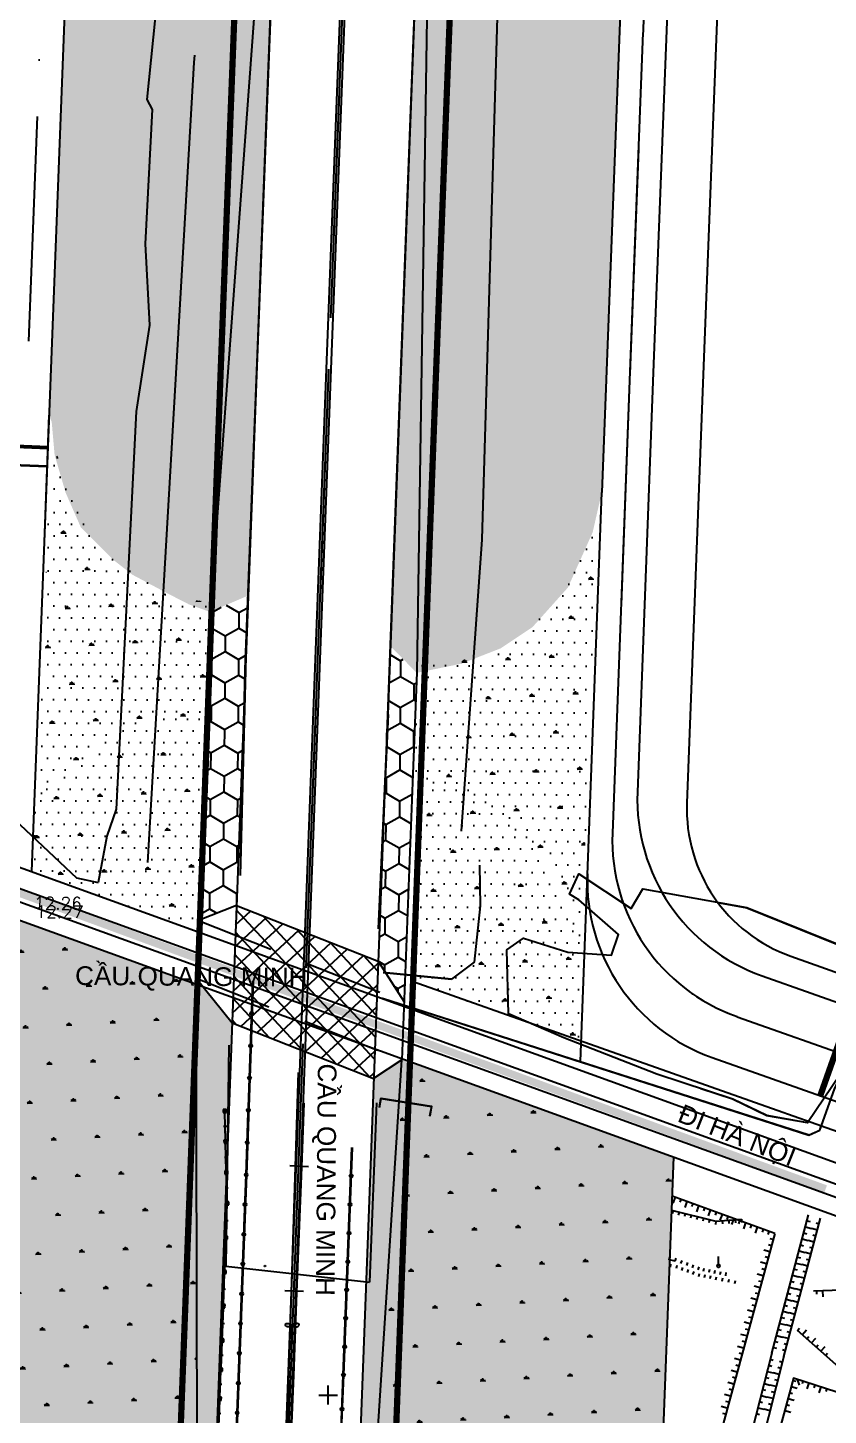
# Model space of a CAD drawing. Extents: x 577299 to 581055, y 2342699 to 2346415.
# Drawn here: x 580747.1 to 580875.4, y 2342850 to 2343072.3 of the extents above; entities that cross this region are included whole.
import ezdxf
from ezdxf.enums import TextEntityAlignment as Align

# ---------------------------------------------------------------- set-up
doc = ezdxf.new("R2010")
doc.units = 0
doc.header["$LTSCALE"] = 10
doc.header["$MEASUREMENT"] = 0
for name, pattern in [('ACAD_ISO10W100', [18, 12, -3, 0, -3]), ('CENTER', [2, 1.25, -0.25, 0.25, -0.25]), ('DUONGDUT', [0.1875, 0.125, -0.0625]), ('HIDDEN', [0.375, 0.25, -0.125]), ('Tl-nbai2$0$DASHED', [1.5, 1, -0.5])]:
    doc.linetypes.add(name, pattern=pattern)
for name, color, linetype, lineweight in [('DuongQH', 7, 'Continuous', 60), ('HTCayXanh', 82, 'Continuous', 20), ('whe', 142, 'Continuous', 35), ('wlong-duong', 40, 'Continuous', 53)]:
    doc.layers.add(name, color=color, linetype=linetype, lineweight=lineweight)
for name, color, linetype in [('Long dg', 30, 'Continuous'), ('Lop_ao', 140, 'Continuous'), ('Lopcaodo', 7, 'Continuous'), ('LOPCHU', 7, 'Continuous'), ('Lopduong', 7, 'Continuous'), ('STALBL', 252, 'Continuous'), ('Tim dg', 6, 'CENTER'), ('Tl-nbai2$0$ELECTRICITY_HTL', 252, 'Continuous'), ('Tl-nbai2$0$GIAOTHONG', 252, 'Continuous'), ('Tl-nbai2$0$KHUNG', 252, 'Continuous'), ('Tl-nbai2$0$KYHIEU', 252, 'Continuous'), ('Tl-nbai2$0$TALY', 252, 'Continuous'), ('Tl-nbai2$0$THUYVAN', 252, 'Continuous'), ('Topo1$0$AO', 252, 'Continuous'), ('Topo1$0$BOMUONG', 252, 'Continuous'), ('Topo1$0$TALUY', 252, 'Continuous'), ('Vhe', 5, 'Continuous')]:
    doc.layers.add(name, color=color, linetype=linetype)
doc.styles.add('BIGFONT', font='VHARIAL.TTF', dxfattribs={"height": 10})
doc.styles.add('CHUNHO', font='romans.shx')
doc.linetypes.add('TALUYDONPHAI', pattern='A,0,[130,ltypeshp.shx,S=0.125,R=0,X=0,Y=0.125],0.2,[130,ltypeshp.shx,S=0.25,R=0,X=0,Y=0.25],0.2,0', length=0.4)
doc.linetypes.add('TALUYDONTRAI', pattern='A,0,[130,ltypeshp.shx,S=0.125,R=0,X=0,Y=-0.125],0.2,[130,ltypeshp.shx,S=0.25,R=0,X=0,Y=-0.25],0.2,0', length=0.4)
pattern_1 = [(269.514626, (580965.8098, 2346648.41), (2.1332186, -3.7682063), [2.5, -5]), (29.514626, (580965.8098, 2346648.41), (2.1967531, 3.7315246), [2.5, -5]), (329.514626, (580965.8098, 2346648.41), (4.3299716, -0.0366817), [-5, 2.5])]
pattern_2 = [(3.2147, (577864.825, 2342974.838), (3.15454, 6.24891), [0.875, -6.125]), (93.2147, (577865.262, 2342974.8625), (-3.834445, 5.8563667), [0.4375, -11.686856]), (93.2147, (577865.371, 2342974.8686), (-3.834445, 5.8563667), [0.35, -11.774356]), (93.2147, (577865.1527, 2342974.8564), (-3.834445, 5.8563667), [0.35, -11.774356]), (63.2147, (577865.4804, 2342974.875), (-3.834445, 5.856367), [0.28, -6.72]), (123.2147, (577865.0435, 2342974.85), (-6.988985, -0.392544), [0.28, -6.72])]
pattern_3 = [(3.2147, (577864.825, 2342974.838), (3.15454, 6.24891), [0.875, -6.125]), (93.2147, (577865.262, 2342974.8625), (-3.834445, 5.8563667), [0.4375, -11.686856]), (93.2147, (577865.371, 2342974.8686), (-3.834445, 5.8563667), [0.35, -11.774356]), (93.2147, (577865.1527, 2342974.8564), (-3.834445, 5.8563667), [0.35, -11.774356]), (63.2147, (577865.4804, 2342974.875), (-3.834445, 5.856367), [0.28, -6.72]), (123.2147, (577865.0435, 2342974.85), (-6.988985, -0.392544), [0.28, -6.72])]
pattern_4 = [(269.514626, (580965.8098, 2346648.41), (2.1332186, -3.7682063), [2.5, -5]), (29.514626, (580965.8098, 2346648.41), (2.1967531, 3.7315246), [2.5, -5]), (329.514626, (580965.8098, 2346648.41), (4.3299716, -0.0366817), [-5, 2.5])]
pattern_5 = [(359.827675, (580965.8098, 2346648.4099), (0.9431351, 1.8721719), [0, -1.875])]
pattern_6 = [(359.827675, (580965.8098, 2346648.4099), (0.9431351, 1.8721719), [0, -1.875])]
pattern_7 = [(359.82768, (580312.6662, 2344288.5223), (0.943135, 1.8721719), [0, -1.875])]

# ---------------------------------------------------------------- blocks, each defined once
blk = doc.blocks.new('dct')
at = {"layer": 'Lopcaodo', "style": 'CHUNHO'}
blk.add_attdef('CAO_DO', (0, 0), '', height=4, dxfattribs=at)
blk = doc.blocks.new('Tl-nbai2$0$KDAY')
at = {"layer": 'Tl-nbai2$0$KYHIEU'}
blk.add_lwpolyline([(0, 0), (0, 1.5)], dxfattribs=at)
blk.add_circle((0, 0), 0.25, dxfattribs=at)
blk = doc.blocks.new('Tl-nbai2$0$LIGHT')
at = {"layer": 'Tl-nbai2$0$ELECTRICITY_HTL'}
for points in [[(-0.05, 2.64, -0.420531), (-1.11, 2.75, -0.572241)], [(-1.1, 2.92, -0.523652), (0, 2.5, -0.549376)], [(1.1, 2.92, 0.523652), (0, 2.5, 0.549376)], [(0.05, 2.64, 0.420531), (1.11, 2.75, 0.572241)]]:
    blk.add_lwpolyline(points, format="xyb", dxfattribs=at)
blk.add_lwpolyline([(0, 0), (0, 2.5)], dxfattribs=at)
for radius in [0.25, 0.125]:
    blk.add_circle((0, 0), radius, dxfattribs=at)
for centre, start, end in [((-0.95, 2.82), 146.5915, 201.9104), ((0.95, 2.82), 338.0896, 33.4085)]:
    blk.add_arc(centre, 0.178, start, end, dxfattribs=at)
blk = doc.blocks.new('STA_TIC')
blk.add_line((0, -0.04165), (0, 0.04165))

msp = doc.modelspace()

# ---------------------------------------------------------------- hatches: boundary and pattern name
at = {"layer": 'HTCayXanh', "extrusion": (-8.80861e-05, -0.0001149, 1)}
h = msp.add_hatch(dxfattribs=at)
h.set_pattern_fill('SWAMP', color=256, scale=7, angle=44.5822, style=0)
h.set_pattern_definition(pattern_2)
h.paths.add_polyline_path([(580801.18, 2343480.42), (580786.78, 2343106.93), (580785.78, 2343106.97), (580776.38, 2342978.71), (580773, 2342979.91), (580769.51, 2342981.7), (580763.95, 2342984.66), (580760.85, 2342987.07), (580758.36, 2342989.58), (580755.68, 2342992.23), (580753.23, 2342997.82), (580751.46, 2343003.88), (580751, 2343009.15), (580750.53, 2343010.23), (580763.33, 2343342.34), (580764.21, 2343365.07), (580765.04, 2343386.29), (580766.05, 2343402.32), (580768.12, 2343425), (580770.7, 2343452.6), (580773.33, 2343480.66)])
h = msp.add_hatch(dxfattribs=at)
h.set_pattern_fill('SWAMP', color=256, scale=7, angle=44.5822, style=0)
h.set_pattern_definition(pattern_2)
h.paths.add_polyline_path([(580857.2, 2343479.95), (580825.19, 2343480.22), (580810.49, 2343098.86), (580811.48, 2343098.82), (580809.49, 2342968.95), (580816.63, 2342970.41), (580822.96, 2342972.88), (580828.05, 2342976.29), (580833.71, 2342982.61), (580837.68, 2342991.46), (580839.13, 2342997.81), (580857.7, 2343479.94)])
h = msp.add_hatch(dxfattribs=at)
h.set_pattern_fill('SWAMP', color=256, scale=7, angle=44.5822, style=0)
h.set_pattern_definition(pattern_2)
h.paths.add_polyline_path([(580776.38, 2342978.71), (580775.75, 2342962.37), (580769.75, 2342962.63), (580761.6, 2342959.94), (580756.04, 2342955.27), (580751.95, 2342951.57), (580748.54, 2342944.3), (580750.92, 2343007.35), (580753.01, 2342999.85), (580756.35, 2342992.5), (580762.31, 2342986.11), (580768.29, 2342982.81), (580772.43, 2342980.66), (580776.5, 2342980.36)])
h = msp.add_hatch(dxfattribs=at)
h.set_pattern_fill('SWAMP', color=256, scale=7, angle=44.5822, style=0)
h.set_pattern_definition(pattern_2)
h.paths.add_polyline_path([(580838.46, 2342993.49), (580835.86, 2342924.62), (580832.73, 2342934.1), (580828.72, 2342940.62), (580821.74, 2342946.97), (580814.19, 2342950.18), (580815.12, 2342971.46), (580820.84, 2342971.41), (580828.85, 2342977.46), (580833.89, 2342983.35), (580835.98, 2342989.99), (580838.53, 2342995.25)])
h = msp.add_hatch(dxfattribs=at)
h.set_pattern_fill('SWAMP', color=256, scale=7, angle=44.5822, style=0)
h.set_pattern_definition(pattern_3)
h.paths.add_polyline_path([(580747.77, 2342937.1), (580748.24, 2342949.53), (580756.54, 2342955.59), (580760.56, 2342959.66), (580767.64, 2342961.47), (580775.78, 2342963.28), (580774.67, 2342927.36)])
h = msp.add_hatch(dxfattribs=at)
h.set_pattern_fill('SWAMP', color=256, scale=7, angle=44.5822, style=0)
h.set_pattern_definition(pattern_3)
h.paths.add_polyline_path([(580836.44, 2342926.6), (580828.22, 2342942.41), (580823.06, 2342946.81), (580816.23, 2342951.08), (580811.75, 2342952.24), (580810.19, 2342953.79), (580808.9, 2342919.43), (580835.81, 2342909.92)])
h = msp.add_hatch(dxfattribs=at)
h.set_pattern_fill('SWAMP', color=256, scale=7, angle=44.5822, style=0)
h.set_pattern_definition(pattern_3)
h.paths.add_polyline_path([(580732.15, 2342934.25), (580774.12, 2342919.06), (580774.37, 2342806.96), (580775.87, 2342806.9), (580775.28, 2342791.24), (580726.81, 2342793.07)])
h.paths.add_polyline_path([(580850.62, 2342891.36), (580846.73, 2342788.54), (580798.26, 2342790.37), (580798.56, 2342797.93), (580800.05, 2342797.88), (580807.11, 2342907.11)])
at = {"layer": 'Tim dg', "linetype": 'Continuous', "extrusion": (-8.80861e-05, -0.0001149, 1)}
h = msp.add_hatch(dxfattribs=at)
h.set_pattern_fill('DOTS', color=96, scale=30, angle=-0.1723, style=0)
h.set_pattern_definition(pattern_5)
h.paths.add_polyline_path([(580801.18, 2343480.42), (580786.78, 2343106.93), (580785.78, 2343106.97), (580776.38, 2342978.71), (580773, 2342979.91), (580769.51, 2342981.7), (580763.95, 2342984.66), (580760.85, 2342987.07), (580758.36, 2342989.58), (580755.68, 2342992.23), (580753.23, 2342997.82), (580751.46, 2343003.88), (580751, 2343009.15), (580750.53, 2343010.23), (580763.33, 2343342.34), (580764.21, 2343365.07), (580765.04, 2343386.29), (580766.05, 2343402.32), (580768.12, 2343425), (580770.7, 2343452.6), (580773.33, 2343480.66)])
h = msp.add_hatch(dxfattribs=at)
h.set_pattern_fill('DOTS', color=96, scale=30, angle=-0.1723, style=0)
h.set_pattern_definition(pattern_5)
h.paths.add_polyline_path([(580857.2, 2343479.95), (580825.19, 2343480.22), (580810.49, 2343098.86), (580811.48, 2343098.82), (580809.49, 2342968.95), (580816.63, 2342970.41), (580822.96, 2342972.88), (580828.05, 2342976.29), (580833.71, 2342982.61), (580837.68, 2342991.46), (580839.13, 2342997.81), (580857.7, 2343479.94)])
h = msp.add_hatch(dxfattribs=at)
h.set_pattern_fill('HONEY', color=3, scale=20, angle=-90.4854, style=0)
h.set_pattern_definition(pattern_1)
h.paths.add_polyline_path([(580809.99, 2343098.88), (580811.48, 2343098.82), (580809.49, 2342968.95), (580805.18, 2342973.3)])
h.paths.add_polyline_path([(580782.47, 2342981.33), (580776.38, 2342978.71), (580785.78, 2343106.97), (580787.28, 2343106.91)])
h.paths.add_polyline_path([(580774.37, 2342806.96), (580775.87, 2342806.9), (580779.88, 2342912.85), (580774.12, 2342919.96)])
h.paths.add_polyline_path([(580807.1, 2342906.92), (580802.55, 2342903.78), (580798.47, 2342797.94), (580800.05, 2342797.88)])
h = msp.add_hatch(dxfattribs=at)
h.set_pattern_fill('HONEY', color=3, scale=20, angle=-90.4854, style=0)
h.set_pattern_definition(pattern_4)
h.paths.add_polyline_path([(580809.99, 2343098.88), (580811.48, 2343098.82), (580809.49, 2342968.95), (580805.18, 2342973.3)])
h.paths.add_polyline_path([(580782.47, 2342981.33), (580776.38, 2342978.71), (580785.78, 2343106.97), (580787.28, 2343106.91)])
h.paths.add_polyline_path([(580774.37, 2342806.96), (580775.87, 2342806.9), (580779.88, 2342912.85), (580774.12, 2342919.96)])
h.paths.add_polyline_path([(580807.1, 2342906.92), (580802.55, 2342903.78), (580798.47, 2342797.94), (580800.05, 2342797.88)])
h = msp.add_hatch(dxfattribs=at)
h.set_pattern_fill('DOTS', color=96, scale=30, angle=-0.1723, style=0)
h.set_pattern_definition(pattern_6)
h.paths.add_polyline_path([(580776.38, 2342978.71), (580775.75, 2342962.37), (580769.75, 2342962.63), (580761.6, 2342959.94), (580756.04, 2342955.27), (580751.95, 2342951.57), (580748.54, 2342944.3), (580750.92, 2343007.35), (580753.01, 2342999.85), (580756.35, 2342992.5), (580762.31, 2342986.11), (580768.29, 2342982.81), (580772.43, 2342980.66), (580776.5, 2342980.36)])
h = msp.add_hatch(dxfattribs=at)
h.set_pattern_fill('DOTS', color=96, scale=30, angle=-0.1723, style=0)
h.set_pattern_definition(pattern_6)
h.paths.add_polyline_path([(580838.46, 2342993.49), (580835.86, 2342924.62), (580832.73, 2342934.1), (580828.72, 2342940.62), (580821.74, 2342946.97), (580814.19, 2342950.18), (580815.12, 2342971.46), (580820.84, 2342971.41), (580828.85, 2342977.46), (580833.89, 2342983.35), (580835.98, 2342989.99), (580838.53, 2342995.25)])
h = msp.add_hatch(dxfattribs=at)
h.set_pattern_fill('HONEY', color=3, scale=20, angle=-90.4854, style=0)
h.set_pattern_definition(pattern_1)
h.paths.add_polyline_path([(580782.47, 2342981.33), (580781.52, 2342956.21), (580775.75, 2342962.37), (580776.38, 2342978.71)])
h.paths.add_polyline_path([(580805.18, 2342973.3), (580809.49, 2342968.95), (580808.81, 2342951.33), (580804.23, 2342948.18)])
h = msp.add_hatch(dxfattribs=at)
h.set_pattern_fill('HONEY', color=3, scale=20, angle=-90.4854, style=0)
h.set_pattern_definition(pattern_4)
h.paths.add_polyline_path([(580782.47, 2342981.33), (580781.52, 2342956.21), (580775.75, 2342962.37), (580776.38, 2342978.71)])
h.paths.add_polyline_path([(580805.18, 2342973.3), (580809.49, 2342968.95), (580808.81, 2342951.33), (580804.23, 2342948.18)])
h = msp.add_hatch(dxfattribs=at)
h.set_pattern_fill('DOTS', color=96, scale=30, angle=-0.1723, style=0)
h.set_pattern_definition([(359.827675, (580965.8098, 2346648.4099), (0.9431351, 1.8721719), [0, -1.875])])
h.paths.add_polyline_path([(580815.12, 2342971.46), (580809.51, 2342970.12), (580808.81, 2342951.33), (580814.19, 2342950.18)])
h = msp.add_hatch(dxfattribs=at)
h.set_pattern_fill('DOTS', color=96, scale=30, angle=-0.1723, style=0)
h.set_pattern_definition(pattern_6)
h.paths.add_polyline_path([(580815.12, 2342971.46), (580809.51, 2342970.12), (580808.81, 2342951.33), (580814.19, 2342950.18)])
h = msp.add_hatch(dxfattribs=at)
h.set_pattern_fill('DOTS', color=96, scale=30, angle=-0.1723, style=0)
h.set_pattern_definition(pattern_7)
h.paths.add_polyline_path([(580747.77, 2342937.1), (580748.24, 2342949.53), (580756.54, 2342955.59), (580760.56, 2342959.66), (580767.64, 2342961.47), (580775.78, 2342963.28), (580774.67, 2342927.36)])
h = msp.add_hatch(dxfattribs=at)
h.set_pattern_fill('HONEY', color=3, scale=20, angle=-90.4854, style=0)
h.set_pattern_definition(pattern_1)
h.paths.add_polyline_path([(580808.81, 2342951.33), (580807.46, 2342916.19), (580803.26, 2342922.69), (580804.23, 2342948.18)])
h.paths.add_polyline_path([(580775.75, 2342962.37), (580781.52, 2342956.21), (580780.59, 2342931.65), (580774.47, 2342929.23)])
h = msp.add_hatch(dxfattribs=at)
h.set_pattern_fill('HONEY', color=3, scale=20, angle=-90.4854, style=0)
h.set_pattern_definition(pattern_4)
h.paths.add_polyline_path([(580808.81, 2342951.33), (580807.46, 2342916.19), (580803.26, 2342922.69), (580804.23, 2342948.18)])
h.paths.add_polyline_path([(580775.75, 2342962.37), (580781.52, 2342956.21), (580780.59, 2342931.65), (580774.47, 2342929.23)])
h = msp.add_hatch(dxfattribs=at)
h.set_pattern_fill('DOTS', color=96, scale=30, angle=-0.1723, style=0)
h.set_pattern_definition(pattern_7)
h.paths.add_polyline_path([(580836.44, 2342926.6), (580828.22, 2342942.41), (580823.06, 2342946.81), (580816.23, 2342951.08), (580811.75, 2342952.24), (580810.19, 2342953.79), (580808.9, 2342919.43), (580835.81, 2342909.92)])
h = msp.add_hatch(dxfattribs=at)
h.set_pattern_fill('DOTS', color=96, scale=30, angle=-0.1723, style=0)
h.set_pattern_definition(pattern_7)
h.paths.add_polyline_path([(580732.15, 2342934.25), (580774.12, 2342919.06), (580774.37, 2342806.96), (580775.87, 2342806.9), (580775.28, 2342791.24), (580726.81, 2342793.07)])
h.paths.add_polyline_path([(580850.62, 2342891.36), (580846.73, 2342788.54), (580798.26, 2342790.37), (580798.56, 2342797.93), (580800.05, 2342797.88), (580807.11, 2342907.11)])
h = msp.add_hatch(dxfattribs=at)
h.set_pattern_fill('ANSI37', color=3, scale=20, angle=-90.4854, style=0)
h.set_pattern_definition([(132.7925, (580795.72, 2343017.6163), (-1.83455, -1.69836), []), (222.7925, (580795.72, 2343017.6163), (1.69836, -1.83455), [])])
h.paths.add_polyline_path([(580803.26, 2342922.69), (580802.55, 2342903.88), (580779.88, 2342912.85), (580780.59, 2342931.65)])
h = msp.add_hatch(dxfattribs=at)
h.set_pattern_fill('ANSI37', color=3, scale=20, angle=-90.4854, style=0)
h.set_pattern_definition([(132.7925, (580795.72, 2343017.6163), (-1.83455, -1.69836), []), (222.7925, (580795.72, 2343017.6163), (1.69836, -1.83455), [])])
h.paths.add_polyline_path([(580803.26, 2342922.69), (580802.55, 2342903.88), (580779.88, 2342912.85), (580780.59, 2342931.65)])

# ---------------------------------------------------------------- linework, layer by layer
at = {"color": 252, "extrusion": (-8.80861e-05, -0.0001149, 1), "elevation": 1.01}
msp.add_lwpolyline([(580815.04, 2342919.8), (580804.09, 2342920.88)], dxfattribs=at)
for points in [[(580815.04, 2342919.82), (580804.09, 2342920.9)], [(580821.83, 2342911.09), (580821.83, 2342911.09)]]:
    msp.add_lwpolyline(points)
at = {"layer": 'DuongQH', "linetype": 'DUONGDUT', "ltscale": 30, "extrusion": (-8.80861e-05, -0.0001149, 1), "const_width": 1.2, "elevation": 1.01}
msp.add_lwpolyline([(580399.12, 2343053.53), (580704.93, 2342948.66), (580753.04, 2342930.99), (580813.45, 2342908.76), (580875.02, 2342886.25)], dxfattribs=at)
at = {"layer": 'Long dg', "ltscale": 0.2, "extrusion": (-8.80861e-05, -0.0001149, 1)}
for p, q in [((580874.02, 2343708.54, 7.56), (580847.31, 2343015.65, 7.48)), ((580831.37, 2343653.6, 24), (580806.84, 2343017.21, 23.92)), ((580863.74, 2343636.51, 7.55), (580839.81, 2343015.94, 7.48)), ((580801.68, 2343480.44, 13.08), (580783.86, 2343018.09, 7.48)), ((580764.87, 2343382.2, 7.52), (580747.71, 2342937.14, 7.46)), ((580785.78, 2343106.99, 7.49), (580776.38, 2342978.73, 7.47)), ((580811.48, 2343098.84, 23.93), (580809.49, 2342968.97, 7.47)), ((580783.85, 2343018.09, 23.92), (580775.28, 2342791.26, 23.89)), ((580783.85, 2343018.09, 23.92), (580775.28, 2342791.26, 23.89)), ((580806.84, 2343017.21, 23.92), (580798.26, 2342790.39, 23.9)), ((580806.84, 2343017.21, 23.92), (580798.26, 2342790.39, 23.9)), ((580839.81, 2343015.93, 7.48), (580839.13, 2342997.83, 7.48)), ((580847.31, 2343015.64, 23.93), (580844.82, 2342949.79, 23.92)), ((580775.75, 2342962.4, 7.47), (580774.12, 2342919.99, 7.46)), ((580808.81, 2342951.36, 7.47), (580807.1, 2342906.94, 7.47)), ((580780.59, 2342931.67, 20.6), (580774.47, 2342929.25, 20.12)), ((580780.59, 2342931.67, 20.6), (580803.27, 2342922.71, 23.02)), ((580803.27, 2342922.71, 23.02), (580807.46, 2342916.21, 23.65)), ((580774.12, 2342919.99, 7.46), (580779.88, 2342912.87, 16.14)), ((580774.37, 2342806.98, 19.63), (580774.12, 2342919.99, 7.46)), ((580864.8, 2342920.37, 23.92), (581003.85, 2342871.21, 23.92)), ((580779.88, 2342912.87, 16.14), (580802.55, 2342903.9, 18.56)), ((580800.05, 2342797.89, 22.05), (580807.1, 2342906.94, 18.87)), ((580807.1, 2342906.94, 7.47), (580802.55, 2342903.9, 18.56)), ((580856.8, 2342907.29, 12.53), (580998.85, 2342857.07, 12.54))]:
    msp.add_line(p, q, dxfattribs=at)
at = {"layer": 'Long dg', "linetype": 'Continuous', "extrusion": (-8.80861e-05, -0.0001149, 1)}
for p, q in [((580750.53, 2343010.25, 12.54), (580749.71, 2342988.51, 12.53)), ((580835.68, 2342906.64, 12.53), (580839.13, 2342997.83, 12.54)), ((580776.38, 2342978.73, 7.47), (580775.75, 2342962.4, 7.47)), ((580809.49, 2342968.97, 7.47), (580808.81, 2342951.36, 7.47))]:
    msp.add_line(p, q, dxfattribs=at)
at = {"layer": 'Long dg', "linetype": 'DUONGDUT', "ltscale": 10, "extrusion": (-8.80861e-05, -0.0001149, 1)}
for p, q in [((580774.47, 2342929.25, 20.12), (580807.46, 2342916.21, 23.65)), ((580774.12, 2342919.98, 15.35), (580807.1, 2342906.94, 18.87))]:
    msp.add_line(p, q, dxfattribs=at)
at = {"layer": 'Long dg', "color": 7, "linetype": 'DUONGDUT', "ltscale": 2, "extrusion": (-8.80861e-05, -0.0001149, 1), "const_width": 1, "elevation": 1.01}
msp.add_lwpolyline([(580879.14, 2342915.28), (580874.14, 2342901.14)], dxfattribs=at)
at = {"layer": 'Long dg', "ltscale": 0.2, "extrusion": (-8.80861e-05, -0.0001149, 1)}
msp.add_arc((580874.8, 2342948.64, -296.45), 30, 177.8354, 250.5277, dxfattribs=at)
at = {"layer": 'Long dg', "linetype": 'Continuous', "ltscale": 0.2, "extrusion": (-8.80861e-05, -0.0001149, 1)}
msp.add_arc((580866.8, 2342935.56, -307.83), 30, 177.8354, 250.5277, dxfattribs=at)
at = {"layer": 'Lop_ao', "linetype": 'TALUYDONTRAI', "extrusion": (-8.80861e-05, -0.0001149, 1), "elevation": 1.01}
for points in [[(580857.69, 2342932.13), (580862.36, 2342931.29), (580876.82, 2342925.46), (580904.87, 2342958.24), (580896.24, 2342963.07), (580900.94, 2342976.58), (580906.9, 2342974.34), (580913.09, 2342972.35), (580917.7, 2342971.67), (580920.3, 2342975.17), (580946.25, 2343004.95), (580959.49, 2343027.23)], [(580872.24, 2342897.04), (580872.09, 2342896.81), (580865.58, 2342897.97), (580860.09, 2342900.61), (580855, 2342902.28)]]:
    msp.add_lwpolyline(points, dxfattribs=at)
at = {"layer": 'Lop_ao', "linetype": 'TALUYDONPHAI', "ltscale": 0.5}
msp.add_lwpolyline([(580662.73, 2342970.53), (580686.2, 2342962.17), (580725.55, 2342948.44), (580734.51, 2342951.75), (580738.58, 2342951.43), (580754.95, 2342936.09), (580758.39, 2342935.34)], dxfattribs=at)
at = {"layer": 'Lop_ao', "linetype": 'TALUYDONTRAI'}
msp.add_lwpolyline([(580877.34, 2342904.55), (580872.09, 2342896.83), (580865.58, 2342897.99), (580860.09, 2342900.63), (580847.96, 2342904.62), (580833.01, 2342910.45), (580824.17, 2342914.29), (580823.92, 2342924.53), (580826.57, 2342926.41), (580833.68, 2342924.16), (580840.68, 2342923.67), (580841.82, 2342927), (580835.45, 2342932.55), (580833.93, 2342933.44), (580835.44, 2342936.74), (580843.82, 2342931.15), (580845.7, 2342934.31), (580862.36, 2342931.31), (580876.83, 2342925.48)], dxfattribs=at)
at = {"layer": 'Lopduong', "color": 7}
msp.add_line((580803.04, 2342900.04), (580801.91, 2342871.26), dxfattribs=at)
at = {"layer": 'Lopduong', "extrusion": (-0.591234, 0.054454, 0.804659)}
msp.add_line((580778.87, 2342873.85), (580801.91, 2342871.26), dxfattribs=at)
at = {"layer": 'Lopduong'}
for points in [[(580781.97, 2342969.52), (580783.99, 2343021.41), (580785.72, 2343066.14), (580785.78, 2343067.41), (580791.08, 2343207.24), (580791.12, 2343208.59), (580792.81, 2343256.01), (580792.83, 2343257.72), (580793.03, 2343258.54), (580793.85, 2343269.15), (580793.85, 2343269.15), (580795.32, 2343306.14), (580799.03, 2343406.07), (580801.29, 2343466.01), (580801.96, 2343485.98), (580795.75, 2343489.35), (580783.47, 2343493.22), (580763.27, 2343497.9), (580752.83, 2343497.62), (580739.05, 2343492.4), (580731.47, 2343486.97)], [(580774.02, 2343171.87), (580773.99, 2343159.64), (580772.99, 2343144.15), (580770.99, 2343115.83), (580769.19, 2343090.28), (580766.24, 2343060.84), (580767.08, 2343059.19), (580765.96, 2343037.71), (580766.62, 2343024.63), (580764.52, 2343010.8), (580761.3, 2342947.08), (580759.83, 2342942.74), (580758.39, 2342935.34)], [(580804.88, 2342962.23), (580811.14, 2343127.69)], [(580773.84, 2343067.91), (580773.73, 2343066.75), (580766.31, 2342938.56)], [(580781.97, 2342969.52), (580781.18, 2342936.67)], [(580804.88, 2342962.23), (580803.31, 2342927.93)], [(580819.52, 2342938.1), (580819.62, 2342931.6), (580818.68, 2342922.56), (580815.04, 2342919.82)], [(580803.97, 2342916.82), (580872.34, 2342894.88)], [(580872.34, 2342894.88), (580874.06, 2342895.66), (580876.41, 2342902.2), (580878.48, 2342906.78)], [(580803.52, 2342899.3), (580803.76, 2342900.77), (580811.83, 2342899.47), (580811.56, 2342897.9)]]:
    msp.add_lwpolyline(points, dxfattribs=at)
at = {"layer": 'Lopduong', "color": 7, "linetype": 'Continuous'}
for points in [[(580816.66, 2342943.54), (580819.97, 2342990.3), (580826.89, 2343226.9)], [(580779.37, 2342909.29), (580778.87, 2342873.85)]]:
    msp.add_lwpolyline(points, dxfattribs=at)
at = {"layer": 'Lopduong', "extrusion": (-8.80861e-05, -0.0001149, 1), "elevation": 1.01}
for points in [[(580607.5, 2342987.88), (580964.98, 2342858.47)], [(580606.47, 2342984.85), (580963.95, 2342855.44)], [(580605.79, 2342982.97), (580963.27, 2342853.56)], [(580604.77, 2342980.36), (580962.25, 2342850.95)], [(580781.97, 2342969.5), (580781.17, 2342936.65)], [(580782.03, 2342969.31), (580781.2, 2342936.45)], [(580804.88, 2342962.21), (580803.31, 2342927.91)], [(580803.97, 2342916.8), (580872.34, 2342894.86)], [(580803.52, 2342899.28), (580803.76, 2342900.75), (580811.83, 2342899.45), (580811.56, 2342897.88)], [(580872.34, 2342894.86), (580874.06, 2342895.64), (580874.3, 2342896.31)]]:
    msp.add_lwpolyline(points, dxfattribs=at)
at = {"layer": 'Tim dg', "linetype": 'ACAD_ISO10W100', "ltscale": 0.3, "extrusion": (-8.80861e-05, -0.0001149, 1)}
for p, q in [((580867.91, 2343647.5, 7.56), (580843.56, 2343015.79, 7.48)), ((580761.12, 2343382.44, 7.52), (580747.13, 2343019.51, 7.47)), ((580843.56, 2343015.78, 12.55), (580840.82, 2342943.25, 12.54))]:
    msp.add_line(p, q, dxfattribs=at)
at = {"layer": 'Tim dg', "linetype": 'ACAD_ISO10W100', "ltscale": 0.8, "extrusion": (-8.80861e-05, -0.0001149, 1)}
for p, q in [((580867.91, 2343647.5, 7.56), (580843.56, 2343015.79, 7.48)), ((580843.56, 2343015.78, 12.55), (580840.82, 2342943.25, 12.54)), ((580860.8, 2342913.83, 12.54), (581001.35, 2342864.14, 12.54))]:
    msp.add_line(p, q, dxfattribs=at)
at = {"layer": 'Tim dg', "linetype": 'ACAD_ISO10W100', "ltscale": 0.2, "extrusion": (-8.80861e-05, -0.0001149, 1)}
msp.add_line((580860.8, 2342913.83, 12.54), (581001.35, 2342864.14, 12.54), dxfattribs=at)
at = {"layer": 'Tim dg', "linetype": 'ACAD_ISO10W100', "ltscale": 0.3, "extrusion": (-8.80861e-05, -0.0001149, 1), "elevation": 1.01}
msp.add_lwpolyline([(580844.56, 2344294.11), (580831.74, 2343960.74), (580822.05, 2343710.53), (580795.35, 2343017.63), (580786.77, 2342790.8)], dxfattribs=at)
at = {"layer": 'Tim dg', "linetype": 'ACAD_ISO10W100', "ltscale": 0.8, "extrusion": (-8.80861e-05, -0.0001149, 1), "elevation": 1.01}
msp.add_lwpolyline([(580844.56, 2344294.11), (580831.74, 2343960.74), (580822.05, 2343710.53), (580795.35, 2343017.63), (580786.77, 2342790.8)], dxfattribs=at)
at = {"layer": 'Tim dg', "linetype": 'HIDDEN', "ltscale": 10, "extrusion": (-8.80861e-05, -0.0001149, 1), "const_width": 1, "elevation": 1.01}
for points in [[(580809.55, 2343833.52), (580804.82, 2343711.2), (580778.11, 2343018.3), (580769.53, 2342791.45)], [(580809.55, 2343833.52), (580804.82, 2343711.2), (580778.11, 2343018.3), (580769.53, 2342791.45)], [(580844.02, 2343832.12), (580839.29, 2343709.86), (580812.58, 2343016.97), (580804.01, 2342790.15)], [(580844.02, 2343832.12), (580839.29, 2343709.86), (580812.58, 2343016.97), (580804.01, 2342790.15)]]:
    msp.add_lwpolyline(points, dxfattribs=at)
at = {"layer": 'Tim dg', "color": 160, "linetype": 'Continuous', "ltscale": 0.3, "extrusion": (-8.80861e-05, -0.0001149, 1), "elevation": 1.01}
for points in [[(580825.7, 2343814.47), (580821.68, 2343710.54), (580794.97, 2343017.65), (580786.4, 2342790.82)], [(580825.7, 2343814.47), (580821.68, 2343710.54), (580794.97, 2343017.65), (580786.4, 2342790.82)], [(580826.45, 2343814.44), (580822.43, 2343710.51), (580795.72, 2343017.62), (580787.15, 2342790.79)], [(580826.45, 2343814.44), (580822.43, 2343710.51), (580795.72, 2343017.62), (580787.15, 2342790.79)]]:
    msp.add_lwpolyline(points, dxfattribs=at)
at = {"layer": 'Tim dg', "linetype": 'ACAD_ISO10W100', "ltscale": 0.2, "extrusion": (-8.80861e-05, -0.0001149, 1)}
msp.add_arc((580870.8, 2342942.1, -307.83), 30, 177.8354, 250.5277, dxfattribs=at)
at = {"layer": 'Tim dg', "linetype": 'ACAD_ISO10W100', "ltscale": 0.8, "extrusion": (-8.80861e-05, -0.0001149, 1)}
msp.add_arc((580870.8, 2342942.1, -307.83), 30, 177.8354, 250.5277, dxfattribs=at)
at = {"layer": 'Tl-nbai2$0$GIAOTHONG', "linetype": 'Tl-nbai2$0$DASHED', "extrusion": (-8.80861e-05, -0.0001149, 1)}
for p, q in [((580782.12, 2342888.48, 4.12), (580783.2, 2342919.52, 4.17)), ((580798.43, 2342874.58, 4.13), (580799.13, 2342892.86, 4.14)), ((580780.69, 2342850.35, 4.03), (580782.12, 2342888.48, 4.12)), ((580797.72, 2342856.4, 4.06), (580798.43, 2342874.58, 4.13)), ((580796.85, 2342834.53, 3.99), (580797.72, 2342856.4, 4.06)), ((580779.01, 2342806.2, 3.89), (580780.69, 2342850.35, 4.03))]:
    msp.add_line(p, q, dxfattribs=at)
at = {"layer": 'Tl-nbai2$0$GIAOTHONG', "extrusion": (-8.80861e-05, -0.0001149, 1)}
for p, q in [((580790.48, 2342904.89, 4.35), (580789.02, 2342859.57, 4.24)), ((580791.39, 2342899.98, 4.33), (580790.94, 2342888.35, 4.31)), ((580790.94, 2342888.35, 4.31), (580790.26, 2342871.06, 4.27)), ((580790.26, 2342871.06, 4.27), (580789.7, 2342856.34, 4.23)), ((580789.02, 2342859.57, 4.24), (580787.2, 2342811.29, 4.09)), ((580789.7, 2342856.34, 4.23), (580788.74, 2342831.35, 4.14))]:
    msp.add_line(p, q, dxfattribs=at)
at = {"layer": 'Tl-nbai2$0$GIAOTHONG', "linetype": 'Tl-nbai2$0$DASHED', "extrusion": (-8.80861e-05, -0.0001149, 1)}
msp.add_circle((580785.14, 2342873.84, -316.18), 0.07, dxfattribs=at)
at = {"layer": 'Tl-nbai2$0$KHUNG', "extrusion": (-8.80861e-05, -0.0001149, 1)}
for p, q in [((580793.76, 2342853.2, -14.76), (580796.76, 2342853.19, -14.76)), ((580795.26, 2342851.7, -14.76), (580795.27, 2342854.7, -14.76))]:
    msp.add_line(p, q, dxfattribs=at)
at = {"layer": 'Tl-nbai2$0$KYHIEU', "extrusion": (-8.80861e-05, -0.0001149, 1)}
for p, q in [((580783.15, 2342919.52, 4.17), (580782.08, 2342888.48, 4.12)), ((580783.24, 2342919.52, 4.17), (580782.17, 2342888.48, 4.12)), ((580778.94, 2342898.99, 4.09), (580778.44, 2342898.98, 4.09)), ((580778.44, 2342898.98, 4.09), (580778.46, 2342898.48, 4.09)), ((580778.46, 2342898.48, 4.09), (580778.96, 2342898.49, 4.09)), ((580778.82, 2342894.04, 4.08), (580778.71, 2342898.48, 4.09)), ((580778.96, 2342898.49, 4.09), (580778.94, 2342898.99, 4.09)), ((580778.51, 2342896.26, 4.08), (580779.01, 2342896.27, 4.08)), ((580779.07, 2342894.05, 4.08), (580778.57, 2342894.04, 4.08)), ((580778.57, 2342894.04, 4.08), (580778.59, 2342893.54, 4.08)), ((580778.59, 2342893.54, 4.08), (580779.09, 2342893.55, 4.08)), ((580778.95, 2342889.11, 4.08), (580778.84, 2342893.54, 4.08)), ((580779.09, 2342893.55, 4.08), (580779.07, 2342894.05, 4.08)), ((580798.39, 2342874.58, 4.13), (580799.09, 2342892.86, 4.14)), ((580798.48, 2342874.58, 4.13), (580799.17, 2342892.85, 4.14)), ((580778.64, 2342891.32, 4.08), (580779.14, 2342891.33, 4.08)), ((580779.2, 2342889.11, 4.08), (580778.7, 2342889.1, 4.08)), ((580778.7, 2342889.1, 4.08), (580778.72, 2342888.6, 4.08)), ((580778.72, 2342888.6, 4.08), (580779.22, 2342888.61, 4.08)), ((580779.09, 2342883.92, 4.08), (580778.97, 2342888.61, 4.08)), ((580779.22, 2342888.61, 4.08), (580779.2, 2342889.11, 4.08)), ((580782.08, 2342888.48, 4.12), (580780.65, 2342850.36, 4.03)), ((580782.17, 2342888.48, 4.12), (580780.74, 2342850.35, 4.03)), ((580778.77, 2342886.38, 4.08), (580779.27, 2342886.4, 4.08)), ((580778.85, 2342884.18, 4.08), (580778.83, 2342883.68, 4.08)), ((580779.35, 2342884.16, 4.08), (580778.85, 2342884.18, 4.08)), ((580779.33, 2342883.66, 4.08), (580779.35, 2342884.16, 4.08)), ((580778.83, 2342883.68, 4.08), (580779.33, 2342883.66, 4.08)), ((580778.9, 2342878.68, 4.07), (580779.08, 2342883.67, 4.08)), ((580778.74, 2342881.18, 4.07), (580779.24, 2342881.16, 4.07)), ((580778.65, 2342878.68, 4.07), (580778.63, 2342878.18, 4.07)), ((580778.63, 2342878.18, 4.07), (580779.13, 2342878.17, 4.07)), ((580779.15, 2342878.67, 4.07), (580778.65, 2342878.68, 4.07)), ((580778.7, 2342873.18, 4.06), (580778.88, 2342878.18, 4.07)), ((580779.13, 2342878.17, 4.07), (580779.15, 2342878.67, 4.07)), ((580778.54, 2342875.69, 4.06), (580779.04, 2342875.67, 4.06)), ((580778.45, 2342873.19, 4.06), (580778.43, 2342872.69, 4.06)), ((580778.95, 2342873.17, 4.06), (580778.45, 2342873.19, 4.06)), ((580778.93, 2342872.67, 4.06), (580778.95, 2342873.17, 4.06)), ((580797.68, 2342856.4, 4.06), (580798.39, 2342874.58, 4.13)), ((580797.76, 2342856.39, 4.06), (580798.48, 2342874.58, 4.13)), ((580778.43, 2342872.69, 4.06), (580778.93, 2342872.67, 4.06)), ((580778.5, 2342867.68, 4.05), (580778.68, 2342872.68, 4.06)), ((580778.34, 2342870.19, 4.05), (580778.84, 2342870.17, 4.05)), ((580778.25, 2342867.69, 4.05), (580778.23, 2342867.19, 4.05)), ((580778.23, 2342867.19, 4.05), (580778.73, 2342867.18, 4.05)), ((580778.75, 2342867.68, 4.05), (580778.25, 2342867.69, 4.05)), ((580778.29, 2342861.94, 4.04), (580778.48, 2342867.19, 4.05)), ((580778.73, 2342867.18, 4.05), (580778.75, 2342867.68, 4.05)), ((580778.14, 2342864.7, 4.05), (580778.64, 2342864.68, 4.05)), ((580778.05, 2342862.2, 4.04), (580778.03, 2342861.7, 4.04)), ((580778.03, 2342861.7, 4.04), (580778.53, 2342861.68, 4.04)), ((580778.55, 2342862.18, 4.04), (580778.05, 2342862.2, 4.04)), ((580778.11, 2342857.52, 4.03), (580778.28, 2342861.69, 4.04)), ((580778.53, 2342861.68, 4.04), (580778.55, 2342862.18, 4.04)), ((580777.94, 2342859.61, 4.04), (580778.44, 2342859.59, 4.04)), ((580777.86, 2342857.53, 4.03), (580777.84, 2342857.03, 4.03)), ((580778.36, 2342857.51, 4.03), (580777.86, 2342857.53, 4.03)), ((580778.34, 2342857.01, 4.03), (580778.36, 2342857.51, 4.03)), ((580777.84, 2342857.03, 4.03), (580778.34, 2342857.01, 4.03)), ((580777.92, 2342852.84, 4.02), (580778.09, 2342857.02, 4.03)), ((580796.81, 2342834.53, 3.99), (580797.68, 2342856.4, 4.06)), ((580796.89, 2342834.53, 3.99), (580797.76, 2342856.39, 4.06)), ((580777.67, 2342852.85, 4.02), (580777.65, 2342852.35, 4.02)), ((580778.17, 2342852.83, 4.02), (580777.67, 2342852.85, 4.02)), ((580777.75, 2342854.94, 4.03), (580778.25, 2342854.92, 4.03)), ((580778.15, 2342852.33, 4.02), (580778.17, 2342852.83, 4.02)), ((580777.65, 2342852.35, 4.02), (580778.15, 2342852.33, 4.02)), ((580777.73, 2342848.17, 4.01), (580777.9, 2342852.34, 4.02)), ((580777.56, 2342850.27, 4.02), (580778.06, 2342850.25, 4.02)), ((580780.65, 2342850.36, 4.03), (580778.96, 2342806.2, 3.89)), ((580780.74, 2342850.35, 4.03), (580779.05, 2342806.19, 3.89))]:
    msp.add_line(p, q, dxfattribs=at)
at = {"layer": 'Tl-nbai2$0$KYHIEU', "color": 242, "extrusion": (-8.80861e-05, -0.0001149, 1)}
for centre in [(580783.02, 2342914.33, -316.2), (580782.84, 2342909.15, -316.21), (580782.66, 2342903.98, -316.21), (580782.48, 2342898.81, -316.22), (580782.3, 2342893.63, -316.23), (580782.12, 2342888.46, -316.24), (580798.95, 2342888.27, -316.22), (580781.94, 2342883.7, -316.25), (580798.78, 2342883.7, -316.22), (580781.76, 2342878.93, -316.26), (580798.61, 2342879.13, -316.23), (580781.59, 2342874.16, -316.27), (580798.43, 2342874.56, -316.23), (580781.41, 2342869.4, -316.28), (580798.25, 2342870.02, -316.24), (580781.23, 2342864.63, -316.29), (580798.07, 2342865.47, -316.26), (580781.05, 2342859.87, -316.3), (580797.9, 2342860.92, -316.27), (580780.87, 2342855.1, -316.31), (580797.72, 2342856.38, -316.29), (580780.69, 2342850.33, -316.32), (580797.5, 2342850.91, -316.31)]:
    msp.add_circle(centre, 0.25, dxfattribs=at)
for p in [(580778.7, 2342898.73, 4.09), (580778.83, 2342893.79, 4.08), (580778.96, 2342888.86, 4.08), (580779.09, 2342883.92, 4.08), (580778.89, 2342878.43, 4.07), (580778.69, 2342872.93, 4.06), (580778.49, 2342867.43, 4.05), (580778.29, 2342861.94, 4.04), (580778.1, 2342857.27, 4.03), (580777.91, 2342852.59, 4.02)]:
    msp.add_point(p, dxfattribs=at)
at = {"layer": 'Tl-nbai2$0$TALY', "extrusion": (-8.80861e-05, -0.0001149, 1)}
for p, q in [((580850.53, 2342882.76, -5.07), (580850.41, 2342882.27, -5.57)), ((580851.5, 2342882.52, -5.08), (580851.38, 2342882.03, -5.58)), ((580852.48, 2342882.27, -5.1), (580852.36, 2342881.79, -5.6)), ((580853.46, 2342882.03, -5.12), (580853.34, 2342881.54, -5.62)), ((580854.44, 2342881.78, -5.14), (580854.32, 2342881.3, -5.64)), ((580855.42, 2342881.54, -5.16), (580855.3, 2342881.05, -5.66)), ((580856.4, 2342881.3, -5.18), (580856.27, 2342880.81, -5.68)), ((580857.37, 2342881.05, -5.2), (580857.33, 2342880.55, -5.7)), ((580858.41, 2342881.13, -5.19), (580858.45, 2342880.63, -5.69)), ((580859.45, 2342881.2, -5.18), (580859.49, 2342880.71, -5.68)), ((580860.49, 2342881.28, -5.17), (580860.53, 2342880.78, -5.67)), ((580861.53, 2342881.36, -5.16), (580861.57, 2342880.86, -5.66)), ((580849.89, 2342874.86, -4.92), (580850, 2342875.35, -5.42)), ((580850.89, 2342874.65, -4.93), (580851.03, 2342875.13, -5.43)), ((580850.15, 2342874.16, -4.91), (580850.05, 2342873.67, -5.41)), ((580851.16, 2342873.94, -4.91), (580851.02, 2342873.46, -5.41)), ((580851.81, 2342874.3, -4.92), (580851.99, 2342874.76, -5.42)), ((580852.05, 2342873.61, -4.91), (580851.88, 2342873.14, -5.41)), ((580852.72, 2342873.95, -4.91), (580852.9, 2342874.41, -5.41)), ((580852.95, 2342873.29, -4.9), (580852.78, 2342872.82, -5.4)), ((580853.64, 2342873.6, -4.91), (580853.82, 2342874.06, -5.41)), ((580853.84, 2342872.97, -4.9), (580853.67, 2342872.5, -5.4)), ((580854.56, 2342873.25, -4.9), (580854.7, 2342873.73, -5.4)), ((580855.44, 2342873.06, -4.92), (580855.54, 2342873.55, -5.42)), ((580856.32, 2342872.88, -4.93), (580856.42, 2342873.37, -5.43)), ((580857.2, 2342872.69, -4.95), (580857.31, 2342873.18, -5.45)), ((580858.09, 2342872.51, -4.96), (580858.19, 2342873, -5.46)), ((580858.97, 2342872.32, -4.98), (580859.07, 2342872.81, -5.48)), ((580854.74, 2342872.64, -4.9), (580854.6, 2342872.16, -5.4)), ((580855.63, 2342872.46, -4.82), (580855.53, 2342871.97, -5.32)), ((580856.52, 2342872.29, -4.74), (580856.43, 2342871.8, -5.24)), ((580857.42, 2342872.11, -4.66), (580857.32, 2342871.62, -5.16)), ((580858.44, 2342871.9, -8.02), (580858.34, 2342871.41, -8.52)), ((580859.47, 2342871.7, -11.39), (580859.37, 2342871.21, -11.89)), ((580860.49, 2342871.49, -14.75), (580860.4, 2342871, -15.25))]:
    msp.add_line(p, q, dxfattribs=at)
at = {"layer": 'Tl-nbai2$0$THUYVAN', "extrusion": (-8.80861e-05, -0.0001149, 1)}
for p, q in [((580850.29, 2342882.82, -5.06), (580857.37, 2342881.05, -5.2)), ((580857.37, 2342881.05, -5.2), (580861.53, 2342881.36, -5.16)), ((580850.89, 2342874.65, -4.93), (580849.99, 2342874.84, -4.93))]:
    msp.add_line(p, q, dxfattribs=at)
at = {"layer": 'Topo1$0$AO', "extrusion": (-8.80861e-05, -0.0001149, 1)}
for q in [(580850.38, 2342885.07, -14.75), (580847.46, 2342807.78, -14.76)]:
    msp.add_line((580866.84, 2342879.06, -14.75), q, dxfattribs=at)
at = {"layer": 'Topo1$0$BOMUONG', "extrusion": (-8.80861e-05, -0.0001149, 1)}
for p, q in [((580866.37, 2342859.9, -14.75), (580872.26, 2342882.07, -14.75)), ((580868.3, 2342859.39, -14.75), (580874.19, 2342881.56, -14.75)), ((580885.5, 2342870.24, -14.75), (580873.06, 2342869.86, -14.75)), ((580879.46, 2342855.57, -14.75), (580870.46, 2342863.56, -14.75)), ((580866.37, 2342859.89, -14.75), (580848.13, 2342788.55, -14.76)), ((580868.3, 2342859.4, -14.75), (580850.19, 2342788.53, -14.76))]:
    msp.add_line(p, q, dxfattribs=at)
at = {"layer": 'Topo1$0$BOMUONG', "extrusion": (-8.80861e-05, -0.0001149, 1), "elevation": 1.01}
msp.add_lwpolyline([(580964.61, 2342825.33), (580869.84, 2342855.91), (580851.61, 2342788.49)], dxfattribs=at)
at = {"layer": 'Topo1$0$TALUY', "extrusion": (-8.80861e-05, -0.0001149, 1)}
for p, q in [((580850.87, 2342884.89, -14.75), (580850.52, 2342883.95, -14.75)), ((580851.81, 2342884.55, -14.75), (580851.64, 2342884.08, -14.75)), ((580852.75, 2342884.2, -14.75), (580852.4, 2342883.26, -14.75)), ((580853.69, 2342883.86, -14.75), (580853.51, 2342883.39, -14.75)), ((580854.63, 2342883.52, -14.75), (580854.28, 2342882.58, -14.75)), ((580855.56, 2342883.18, -14.75), (580855.39, 2342882.71, -14.75)), ((580856.5, 2342882.83, -14.75), (580856.16, 2342881.89, -14.75)), ((580857.44, 2342882.49, -14.75), (580857.27, 2342882.02, -14.75)), ((580858.38, 2342882.15, -14.75), (580858.04, 2342881.21, -14.75)), ((580859.32, 2342881.81, -14.75), (580859.15, 2342881.34, -14.75)), ((580860.26, 2342881.46, -14.75), (580859.92, 2342880.52, -14.75)), ((580861.2, 2342881.12, -14.75), (580861.03, 2342880.65, -14.75)), ((580862.14, 2342880.78, -14.75), (580861.8, 2342879.84, -14.75)), ((580863.08, 2342880.43, -14.75), (580862.91, 2342879.96, -14.75)), ((580864.02, 2342880.09, -14.75), (580863.68, 2342879.15, -14.75)), ((580864.96, 2342879.75, -14.75), (580864.79, 2342879.28, -14.75)), ((580871.75, 2342880.14, -14.75), (580872.71, 2342879.88, -14.75)), ((580872, 2342881.11, -14.75), (580872.49, 2342880.98, -14.75)), ((580873.68, 2342879.63, -14.75), (580872.71, 2342879.88, -14.75)), ((580873.94, 2342880.59, -14.75), (580873.45, 2342880.72, -14.75)), ((580865.9, 2342879.41, -14.75), (580865.73, 2342878.94, -14.75)), ((580866.31, 2342877.13, -14.75), (580865.83, 2342877.26, -14.75)), ((580866.58, 2342878.1, -14.75), (580866.09, 2342878.23, -14.75)), ((580870.98, 2342877.24, -14.75), (580871.46, 2342877.11, -14.75)), ((580871.23, 2342878.21, -14.75), (580872.2, 2342877.95, -14.75)), ((580871.49, 2342879.17, -14.75), (580871.97, 2342879.05, -14.75)), ((580873.17, 2342877.69, -14.75), (580872.2, 2342877.95, -14.75)), ((580873.42, 2342878.66, -14.75), (580872.94, 2342878.79, -14.75)), ((580866.05, 2342876.17, -14.75), (580865.09, 2342876.43, -14.75)), ((580865.79, 2342875.2, -14.75), (580865.31, 2342875.33, -14.75)), ((580870.46, 2342875.31, -14.75), (580870.95, 2342875.18, -14.75)), ((580870.72, 2342876.28, -14.75), (580871.69, 2342876.02, -14.75)), ((580872.65, 2342875.76, -14.75), (580871.69, 2342876.02, -14.75)), ((580872.91, 2342876.73, -14.75), (580872.43, 2342876.86, -14.75)), ((580865.53, 2342874.24, -14.75), (580864.56, 2342874.5, -14.75)), ((580865.26, 2342873.27, -14.75), (580864.78, 2342873.4, -14.75)), ((580869.95, 2342873.38, -14.75), (580870.43, 2342873.25, -14.75)), ((580870.21, 2342874.34, -14.75), (580871.17, 2342874.09, -14.75)), ((580872.14, 2342873.83, -14.75), (580871.17, 2342874.09, -14.75)), ((580871.88, 2342872.86, -14.75), (580871.4, 2342872.99, -14.75)), ((580872.4, 2342874.8, -14.75), (580871.91, 2342874.92, -14.75)), ((580864.48, 2342870.38, -14.75), (580863.51, 2342870.64, -14.75)), ((580865, 2342872.31, -14.75), (580864.04, 2342872.57, -14.75)), ((580864.74, 2342871.34, -14.75), (580864.26, 2342871.47, -14.75)), ((580869.43, 2342871.44, -14.75), (580869.92, 2342871.31, -14.75)), ((580869.69, 2342872.41, -14.75), (580870.66, 2342872.15, -14.75)), ((580871.62, 2342871.9, -14.75), (580870.66, 2342872.15, -14.75)), ((580871.37, 2342870.93, -14.75), (580870.88, 2342871.06, -14.75)), ((580863.95, 2342868.45, -14.75), (580862.99, 2342868.71, -14.75)), ((580864.21, 2342869.41, -14.75), (580863.73, 2342869.54, -14.75)), ((580868.66, 2342868.54, -14.75), (580869.63, 2342868.29, -14.75)), ((580868.92, 2342869.51, -14.75), (580869.4, 2342869.38, -14.75)), ((580869.18, 2342870.48, -14.75), (580870.14, 2342870.22, -14.75)), ((580871.11, 2342869.96, -14.75), (580870.14, 2342870.22, -14.75)), ((580870.85, 2342869, -14.75), (580870.37, 2342869.12, -14.75)), ((580873.51, 2342869.88, -14.75), (580873.52, 2342869.38, -14.75)), ((580874.51, 2342869.91, -14.75), (580874.54, 2342868.91, -14.75)), ((580863.43, 2342866.52, -14.75), (580862.46, 2342866.78, -14.75)), ((580863.69, 2342867.48, -14.75), (580863.21, 2342867.61, -14.75)), ((580868.15, 2342866.61, -14.75), (580869.12, 2342866.35, -14.75)), ((580868.41, 2342867.58, -14.75), (580868.89, 2342867.45, -14.75)), ((580870.08, 2342866.1, -14.75), (580869.12, 2342866.35, -14.75)), ((580870.6, 2342868.03, -14.75), (580869.63, 2342868.29, -14.75)), ((580870.34, 2342867.06, -14.75), (580869.86, 2342867.19, -14.75)), ((580862.9, 2342864.59, -14.75), (580861.94, 2342864.85, -14.75)), ((580863.17, 2342865.55, -14.75), (580862.68, 2342865.69, -14.75)), ((580867.64, 2342864.68, -14.75), (580868.6, 2342864.42, -14.75)), ((580867.89, 2342865.64, -14.75), (580868.38, 2342865.52, -14.75)), ((580869.57, 2342864.16, -14.75), (580868.6, 2342864.42, -14.75)), ((580869.83, 2342865.13, -14.75), (580869.34, 2342865.26, -14.75)), ((580870.48, 2342863.54, -14.75), (580870.82, 2342863.91, -14.75)), ((580862.38, 2342862.66, -14.75), (580861.41, 2342862.92, -14.75)), ((580862.12, 2342861.69, -14.75), (580861.63, 2342861.83, -14.75)), ((580862.64, 2342863.62, -14.75), (580862.16, 2342863.76, -14.75)), ((580866.87, 2342861.78, -14.75), (580867.35, 2342861.65, -14.75)), ((580867.12, 2342862.74, -14.75), (580868.09, 2342862.49, -14.75)), ((580867.38, 2342863.71, -14.75), (580867.86, 2342863.58, -14.75)), ((580869.06, 2342862.23, -14.75), (580868.09, 2342862.49, -14.75)), ((580869.31, 2342863.2, -14.75), (580868.83, 2342863.33, -14.75)), ((580871.23, 2342862.87, -14.75), (580871.9, 2342863.62, -14.75)), ((580871.98, 2342862.21, -14.75), (580872.31, 2342862.58, -14.75)), ((580872.73, 2342861.55, -14.75), (580873.39, 2342862.29, -14.75)), ((580861.85, 2342860.73, -14.75), (580860.89, 2342860.99, -14.75)), ((580861.59, 2342859.76, -14.75), (580861.11, 2342859.9, -14.75)), ((580866.61, 2342860.81, -14.75), (580867.09, 2342860.68, -14.75)), ((580868.54, 2342860.3, -14.75), (580868.06, 2342860.43, -14.75)), ((580868.8, 2342861.26, -14.75), (580868.32, 2342861.39, -14.75)), ((580873.48, 2342860.88, -14.75), (580873.81, 2342861.26, -14.75)), ((580874.22, 2342860.22, -14.75), (580874.89, 2342860.97, -14.75)), ((580874.97, 2342859.55, -14.75), (580875.3, 2342859.93, -14.75)), ((580861.33, 2342858.8, -14.75), (580860.36, 2342859.06, -14.75)), ((580861.07, 2342857.83, -14.75), (580860.58, 2342857.97, -14.75)), ((580865.87, 2342857.96, -14.75), (580866.36, 2342857.83, -14.75)), ((580866.12, 2342858.93, -14.75), (580866.6, 2342858.8, -14.75)), ((580867.81, 2342857.46, -14.75), (580867.32, 2342857.59, -14.75)), ((580868.06, 2342858.43, -14.75), (580867.57, 2342858.55, -14.75)), ((580860.28, 2342854.94, -14.75), (580859.31, 2342855.2, -14.75)), ((580860.8, 2342856.87, -14.75), (580859.84, 2342857.13, -14.75)), ((580860.54, 2342855.9, -14.75), (580860.06, 2342856.04, -14.75)), ((580865.13, 2342855.05, -14.75), (580866.1, 2342854.8, -14.75)), ((580865.38, 2342856.02, -14.75), (580865.86, 2342855.9, -14.75)), ((580865.62, 2342856.99, -14.75), (580866.59, 2342856.74, -14.75)), ((580867.56, 2342856.49, -14.75), (580866.59, 2342856.74, -14.75)), ((580867.31, 2342855.52, -14.75), (580866.83, 2342855.65, -14.75)), ((580869.73, 2342855.53, -14.75), (580870.22, 2342855.4, -14.75)), ((580870.4, 2342855.75, -14.75), (580870.72, 2342854.8, -14.75)), ((580871.35, 2342855.44, -14.75), (580871.2, 2342854.97, -14.75)), ((580872.3, 2342855.14, -14.75), (580871.99, 2342854.18, -14.75)), ((580859.76, 2342853.01, -14.75), (580858.79, 2342853.27, -14.75)), ((580860.02, 2342853.97, -14.75), (580859.53, 2342854.11, -14.75)), ((580864.63, 2342853.11, -14.75), (580865.6, 2342852.86, -14.75)), ((580864.88, 2342854.08, -14.75), (580865.37, 2342853.96, -14.75)), ((580866.57, 2342852.62, -14.75), (580865.6, 2342852.86, -14.75)), ((580867.07, 2342854.56, -14.75), (580866.1, 2342854.8, -14.75)), ((580866.82, 2342853.59, -14.75), (580866.33, 2342853.71, -14.75)), ((580869.21, 2342853.6, -14.75), (580869.69, 2342853.46, -14.75)), ((580869.47, 2342854.56, -14.75), (580870.44, 2342854.3, -14.75)), ((580873.25, 2342854.83, -14.75), (580873.1, 2342854.35, -14.75)), ((580874.2, 2342854.52, -14.75), (580873.9, 2342853.57, -14.75)), ((580875.16, 2342854.22, -14.75), (580875, 2342853.74, -14.75)), ((580859.23, 2342851.08, -14.75), (580858.27, 2342851.34, -14.75)), ((580859.49, 2342852.04, -14.75), (580859.01, 2342852.18, -14.75)), ((580864.14, 2342851.17, -14.75), (580865.11, 2342850.93, -14.75)), ((580864.39, 2342852.14, -14.75), (580864.87, 2342852.02, -14.75)), ((580866.08, 2342850.68, -14.75), (580865.11, 2342850.93, -14.75)), ((580866.32, 2342851.65, -14.75), (580865.84, 2342851.77, -14.75)), ((580868.43, 2342850.7, -14.75), (580869.39, 2342850.44, -14.75)), ((580868.69, 2342851.66, -14.75), (580869.17, 2342851.53, -14.75)), ((580868.95, 2342852.63, -14.75), (580869.92, 2342852.37, -14.75)), ((580858.97, 2342850.11, -14.75), (580858.49, 2342850.25, -14.75)), ((580863.89, 2342850.21, -14.75), (580864.38, 2342850.08, -14.75))]:
    msp.add_line(p, q, dxfattribs=at)
at = {"layer": 'Vhe', "ltscale": 0.2, "extrusion": (-8.80861e-05, -0.0001149, 1)}
for p, q in [((580882.01, 2343708.23, 24.01), (580855.3, 2343015.34, 23.93)), ((580882.01, 2343708.23, 24.01), (580855.3, 2343015.34, 23.93)), ((580855.3, 2343015.34, 23.93), (580852.76, 2342948.03, 23.92)), ((580855.3, 2343015.34, 23.93), (580852.76, 2342948.03, 23.92)), ((580869.41, 2342923.51, 23.92), (581005.35, 2342875.45, 23.92)), ((580869.41, 2342923.51, 23.92), (581005.35, 2342875.45, 23.92)), ((580808.9, 2342919.45, 23.91), (580997.35, 2342852.82, 23.92)), ((580808.9, 2342919.45, 23.91), (580997.35, 2342852.82, 23.92)), ((580850.62, 2342891.38, 23.91), (580846.73, 2342788.55, 23.9)), ((580850.62, 2342891.38, 23.91), (580846.73, 2342788.55, 23.9))]:
    msp.add_line(p, q, dxfattribs=at)
msp.add_arc((580877.74, 2342947.07, -296.45), 25, 177.8354, 250.5277, dxfattribs=at)
msp.add_arc((580877.74, 2342947.07, -296.45), 25, 177.8354, 250.5277, dxfattribs=at)
at = {"layer": 'whe'}
msp.add_line((580661.25, 2343005.46), (580750.22, 2343002.06), dxfattribs=at)
at = {"layer": 'wlong-duong'}
msp.add_line((580661.8, 2343008.44), (580750.33, 2343005.06), dxfattribs=at)

# ---------------------------------------------------------------- block references
at = {"layer": 'Lopcaodo', "linetype": 'Continuous', "extrusion": (-8.80861e-05, -0.0001149, 1)}
ref = msp.add_blockref('dct', (580752.38, 2342931.08, -322.85), dxfattribs=dict(at, rotation=359.5146264785131))
ref.add_attrib('CAO_DO', '12.26', (580748.09, 2342931.02, -322.85), dxfattribs={"extrusion": (-8.80861e-05, -0.0001149, 1), "height": 2, "rotation": 359.5146, "style": 'CHUNHO'})
ref = msp.add_blockref('dct', (580752.64, 2342929.71, -322.84), dxfattribs=dict(at, rotation=359.5146264785131))
ref.add_attrib('CAO_DO', '12.27', (580748.35, 2342929.65, -322.84), dxfattribs={"extrusion": (-8.80861e-05, -0.0001149, 1), "height": 2, "rotation": 359.5146, "style": 'CHUNHO'})
at = {"layer": 'STALBL', "extrusion": (-8.80861e-05, -0.0001149, 1), "xscale": 36.0144057623187, "yscale": 36.01440576230356, "zscale": 36.01440576230488, "rotation": 87.80903590247667}
for p in [(580790.6, 2342889.82, -335.11), (580789.83, 2342869.84, -335.11)]:
    msp.add_blockref('STA_TIC', p, dxfattribs=at)
at = {"layer": 'Tl-nbai2$0$KYHIEU', "extrusion": (-8.80861e-05, -0.0001149, 1), "rotation": 359.8276750936769}
for name, p in [('Tl-nbai2$0$KDAY', (580857.81, 2342873.87, -326.15)), ('Tl-nbai2$0$LIGHT', (580789.51, 2342861.61, -315.33))]:
    msp.add_blockref(name, p, dxfattribs=at)

# ---------------------------------------------------------------- texts
at = {"layer": 'LOPCHU', "linetype": 'Continuous', "style": 'BIGFONT'}
for s, rotation, p in [('c%%199u Quang Minh', 359.5822, (580773.34, 2342920.32, -22.2)), ('§i Hµ Néi', 338.3209, (580860.83, 2342894.92))]:
    msp.add_text(s, height=3, rotation=rotation, dxfattribs=at).set_placement(p, align=Align.MIDDLE)
at = {"layer": 'LOPCHU', "linetype": 'Continuous', "extrusion": (-8.80861e-05, -0.0001149, 1), "style": 'BIGFONT'}
msp.add_text('c%%199u Quang Minh', height=3, rotation=269.5146, dxfattribs=at).set_placement((580795, 2342887.68, -339.09), align=Align.MIDDLE)

doc.saveas('drawing.dxf')
